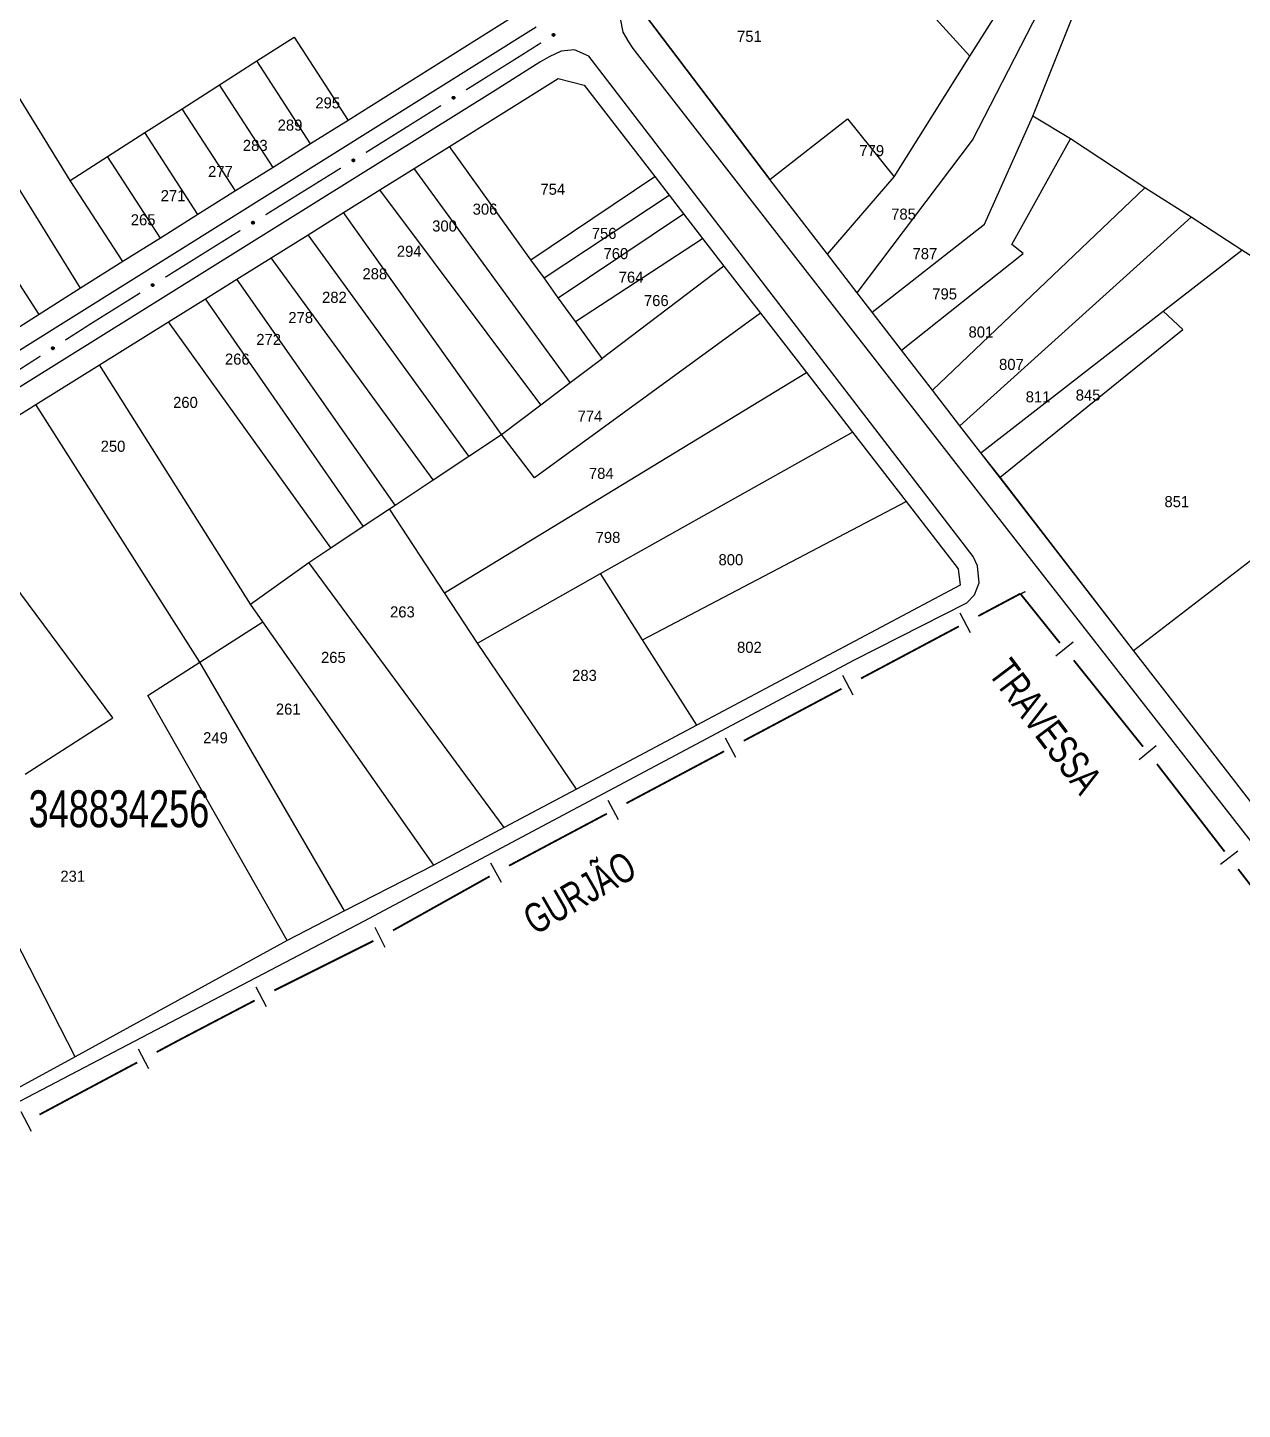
# Model space of a CAD drawing. Extents: x 200123 to 201542, y 4839549 to 4841240.
# Drawn here: x 200903.2 to 201067.7, y 4839606.8 to 4839793.9 of the extents above; entities that cross this region are included whole.
import ezdxf
from ezdxf.enums import TextEntityAlignment as Align

# ---------------------------------------------------------------- set-up
doc = ezdxf.new("R2010")
doc.units = 0
doc.header["$LTSCALE"] = 1.5
doc.header["$MEASUREMENT"] = 0
for name, color, linetype in [('CD_MALHA_LOTES', 7, 'CONTINUOUS'), ('CD_TXT_QUADRA', 2, 'CONTINUOUS'), ('LM-LIM-SETORES-BAIRROS', 250, 'CONTINUOUS'), ('RU-QUADRA', 210, 'CONTINUOUS'), ('SV-EIXO-RUA-PAV', 20, 'CONTINUOUS'), ('SV-RUA-PAVIM', 7, 'CONTINUOUS'), ('SV-TXT-RUA-PAV', 7, 'CONTINUOUS'), ('Th_NmrPort', 1, 'CONTINUOUS')]:
    doc.layers.add(name, color=color, linetype=linetype)
doc.styles.add('ARIAL', font='ARIAL.SHX')

msp = doc.modelspace()

# ---------------------------------------------------------------- linework, layer by layer
at = {"layer": 'CD_MALHA_LOTES', "linetype": 'Continuous', "flags": 128}
for points in [[(201010.26, 4839812.65), (200987.15, 4839795.17), (201003.69, 4839773.34)], [(201030.82, 4839790.01), (201010.26, 4839812.65)], [(201015.55, 4839757.96), (201031.16, 4839778.64), (201042.56, 4839800.93)], [(201039.33, 4839781.89), (201045.94, 4839798.41)], [(201030.82, 4839790.01), (201034.87, 4839796.44)], [(200970.31, 4839796.22), (200946.59, 4839781.34)], [(200908.94, 4839773.2), (200896.7, 4839793.02)], [(200934.21, 4839789.38), (200939.26, 4839792.62)], [(200939.26, 4839792.62), (200946.59, 4839781.34)], [(200910.35, 4839758.61), (200891.31, 4839789.29)], [(200929.15, 4839786.15), (200934.21, 4839789.38)], [(200941.5, 4839778.15), (200934.21, 4839789.38)], [(201020.55, 4839773.71), (201030.82, 4839790.01)], [(200924.1, 4839782.91), (200929.15, 4839786.15)], [(200936.42, 4839774.97), (200929.15, 4839786.15)], [(200960.3, 4839777.79), (200975.05, 4839787), (200978.55, 4839786.09), (200988.13, 4839773.72)], [(200904.74, 4839755.06), (200885.31, 4839785.12)], [(200919.05, 4839779.68), (200924.1, 4839782.91)], [(200931.34, 4839771.78), (200924.1, 4839782.91)], [(201003.69, 4839773.34), (201014.21, 4839781.53), (201020.55, 4839773.71)], [(201017.55, 4839755.37), (201032.77, 4839767.3), (201039.33, 4839781.89)], [(201044.44, 4839778.83), (201039.33, 4839781.89)], [(200914, 4839776.44), (200919.05, 4839779.68)], [(200926.25, 4839768.59), (200919.05, 4839779.68)], [(200946.59, 4839781.34), (200941.5, 4839778.15)], [(200941.5, 4839778.15), (200936.42, 4839774.97)], [(200955.54, 4839774.82), (200960.3, 4839777.79)], [(200971.35, 4839762.47), (200960.3, 4839777.79)], [(201021.53, 4839750.22), (201038.02, 4839763.29), (201036.47, 4839764.53), (201044.44, 4839778.83)], [(201054.52, 4839772.22), (201044.44, 4839778.83)], [(200908.94, 4839773.2), (200914, 4839776.44)], [(200921.17, 4839765.4), (200914, 4839776.44)], [(200936.42, 4839774.97), (200931.34, 4839771.78)], [(200950.87, 4839771.91), (200955.54, 4839774.82)], [(200976.66, 4839745.82), (200955.54, 4839774.82)], [(200916.09, 4839762.21), (200908.94, 4839773.2)], [(200971.35, 4839762.47), (200988.13, 4839773.72)], [(200988.13, 4839773.72), (200990.08, 4839771.2)], [(201011.5, 4839763.21), (201003.69, 4839773.34)], [(201011.5, 4839763.21), (201020.55, 4839773.71)], [(201025.73, 4839744.79), (201054.52, 4839772.22)], [(201060.78, 4839768.21), (201054.52, 4839772.22)], [(200931.34, 4839771.78), (200926.25, 4839768.59)], [(200945.97, 4839768.85), (200950.87, 4839771.91)], [(200972.67, 4839742.8), (200950.87, 4839771.91)], [(200973.13, 4839759.99), (200990.08, 4839771.2)], [(200990.08, 4839771.2), (200992.03, 4839768.68)], [(200926.25, 4839768.59), (200921.17, 4839765.4)], [(200941.17, 4839765.85), (200945.97, 4839768.85)], [(200967.36, 4839738.78), (200945.97, 4839768.85)], [(200975.06, 4839757.32), (200992.03, 4839768.68)], [(200992.03, 4839768.68), (200994.6, 4839765.35)], [(201029.44, 4839739.99), (201060.78, 4839768.21)], [(201067.66, 4839763.76), (201060.78, 4839768.21)], [(200921.17, 4839765.4), (200916.09, 4839762.21)], [(200936.16, 4839762.72), (200941.17, 4839765.85)], [(200962.92, 4839735.84), (200941.17, 4839765.85)], [(200977.37, 4839754.11), (200994.6, 4839765.35)], [(200994.6, 4839765.35), (200997.5, 4839761.61)], [(200931.5, 4839759.82), (200936.16, 4839762.72)], [(200958.13, 4839732.66), (200936.16, 4839762.72)], [(201015.55, 4839757.96), (201011.5, 4839763.21)], [(201057, 4839755.48), (201067.66, 4839763.76)], [(201069.77, 4839762.39), (201067.66, 4839763.76)], [(200916.09, 4839762.21), (200910.35, 4839758.61)], [(200973.13, 4839759.99), (200971.35, 4839762.47)], [(200997.5, 4839761.61), (200980.98, 4839749.1)], [(200997.5, 4839761.61), (201002.45, 4839755.21)], [(200927.26, 4839757.17), (200931.5, 4839759.82)], [(200952.97, 4839729.24), (200931.5, 4839759.82)], [(200975.06, 4839757.32), (200973.13, 4839759.99)], [(200910.35, 4839758.61), (200904.74, 4839755.06)], [(200922.28, 4839754.06), (200927.26, 4839757.17)], [(200948.64, 4839726.37), (200927.26, 4839757.17)], [(200977.37, 4839754.11), (200975.06, 4839757.32)], [(201017.55, 4839755.37), (201015.55, 4839757.96)], [(201002.45, 4839755.21), (200971.84, 4839732.94)], [(201002.45, 4839755.21), (201008.67, 4839747.17)], [(201021.53, 4839750.22), (201017.55, 4839755.37)], [(201032.3, 4839736.3), (201057, 4839755.48)], [(201059.66, 4839753), (201057, 4839755.48)], [(200904.74, 4839755.06), (200897.48, 4839750.46)], [(200912.91, 4839748.21), (200922.28, 4839754.06)], [(200944.26, 4839723.47), (200922.28, 4839754.06)], [(200980.98, 4839749.1), (200977.37, 4839754.11)], [(201034.92, 4839733.02), (201059.66, 4839753)], [(201025.73, 4839744.79), (201021.53, 4839750.22)], [(200904.31, 4839742.84), (200912.91, 4839748.21)], [(200933.35, 4839715.83), (200912.91, 4839748.21)], [(200976.66, 4839745.82), (200980.98, 4839749.1)], [(200959.65, 4839717.37), (201008.67, 4839747.17)], [(201008.67, 4839747.17), (201014.91, 4839739.1)], [(200972.67, 4839742.8), (200976.66, 4839745.82)], [(201029.44, 4839739.99), (201025.73, 4839744.79)], [(200889.87, 4839733.83), (200904.31, 4839742.84)], [(200926.5, 4839707.97), (200904.31, 4839742.84)], [(200967.36, 4839738.78), (200972.67, 4839742.8)], [(200962.92, 4839735.84), (200967.36, 4839738.78)], [(200971.84, 4839732.94), (200967.36, 4839738.78)], [(200980.75, 4839719.99), (201014.91, 4839739.1)], [(201014.91, 4839739.1), (201022.16, 4839729.72)], [(201032.3, 4839736.3), (201029.44, 4839739.99)], [(200958.13, 4839732.66), (200962.92, 4839735.84)], [(201034.92, 4839733.02), (201032.3, 4839736.3)], [(200902.86, 4839692.8), (200914.74, 4839700.42), (200889.87, 4839733.83)], [(201052.98, 4839709.56), (201034.92, 4839733.02)], [(201052.98, 4839709.56), (201084.64, 4839733.93)], [(200952.97, 4839729.24), (200958.13, 4839732.66)], [(200952.2, 4839728.73), (200952.97, 4839729.24)], [(200986.46, 4839711.01), (201022.16, 4839729.72)], [(201022.16, 4839729.72), (201029.2, 4839720.62), (201029.48, 4839718.4), (200993.83, 4839699.44)], [(200948.64, 4839726.37), (200952.2, 4839728.73)], [(200959.65, 4839717.37), (200952.2, 4839728.73)], [(200944.26, 4839723.47), (200948.64, 4839726.37)], [(200941.26, 4839721.48), (200944.26, 4839723.47)], [(200933.35, 4839715.83), (200941.26, 4839721.48)], [(200967.74, 4839685.56), (200941.26, 4839721.48)], [(200964.12, 4839710.55), (200980.75, 4839719.99)], [(200986.46, 4839711.01), (200980.75, 4839719.99)], [(200964.12, 4839710.55), (200959.65, 4839717.37)], [(200935.03, 4839713.44), (200933.35, 4839715.83)], [(200926.5, 4839707.97), (200935.03, 4839713.44)], [(200958.22, 4839680.49), (200935.03, 4839713.44)], [(200977.54, 4839690.77), (200964.12, 4839710.55)], [(200993.83, 4839699.44), (200986.46, 4839711.01)], [(201057.22, 4839704.08), (201052.98, 4839709.56)], [(200938.33, 4839670.29), (200919.44, 4839703.44), (200926.5, 4839707.97)], [(200946.09, 4839674.27), (200926.5, 4839707.97)], [(201073.33, 4839683.26), (201057.22, 4839704.08)], [(200993.83, 4839699.44), (200977.54, 4839690.77)], [(200977.54, 4839690.77), (200967.74, 4839685.56)], [(200909.6, 4839654.53), (200893.18, 4839686.59)], [(200967.74, 4839685.56), (200958.22, 4839680.49)], [(200958.22, 4839680.49), (200946.09, 4839674.27)], [(200946.09, 4839674.27), (200938.33, 4839670.29)], [(200938.33, 4839670.29), (200909.6, 4839654.53)], [(200909.6, 4839654.53), (200900.75, 4839649.68)]]:
    msp.add_lwpolyline(points, dxfattribs=at)
at = {"layer": 'LM-LIM-SETORES-BAIRROS', "const_width": 0.25}
for points in [[(201031.956054, 4839714.216608), (201037.253282, 4839717.034298)], [(201037.253282, 4839717.034298), (201037.64, 4839717.24)], [(201037.64, 4839717.24), (201042.996339, 4839710.560398)], [(201016.064371, 4839705.763537), (201029.307441, 4839712.807763)], [(201044.873127, 4839708.219956), (201054.257068, 4839696.517749)], [(201000.172688, 4839697.310465), (201013.415758, 4839704.354691)], [(200984.281005, 4839688.857394), (200997.524075, 4839695.90162)], [(201056.133856, 4839694.177307), (201056.26, 4839694.02)], [(201056.26, 4839694.02), (201065.310968, 4839682.312246)], [(200968.389322, 4839680.404323), (200981.632392, 4839687.448549)], [(200952.668048, 4839671.638841), (200965.76029, 4839678.95958)], [(201067.145826, 4839679.93879), (201068.980685, 4839677.565334)], [(200936.605946, 4839663.517973), (200950.022354, 4839670.226177)], [(200923.98, 4839656.94), (200933.936253, 4839662.149769)], [(200920.660099, 4839655.168298), (200923.306798, 4839656.580738)], [(200923.306798, 4839656.580738), (200923.98, 4839656.94)], [(200904.779909, 4839646.693656), (200918.013401, 4839653.755858)]]:
    msp.add_lwpolyline(points, dxfattribs=at)
at = {"layer": 'LM-LIM-SETORES-BAIRROS'}
for points in [[(201030.894735, 4839711.953071), (201029.485889, 4839714.601685)], [(201042.451714, 4839708.841857), (201044.792156, 4839710.718645)], [(201015.003052, 4839703.5), (201013.594206, 4839706.148613)], [(200999.111369, 4839695.046928), (200997.702523, 4839697.695542)], [(201053.712443, 4839694.799208), (201056.052885, 4839696.675996)], [(200983.219685, 4839686.593857), (200981.81084, 4839689.242471)], [(201064.735859, 4839680.603665), (201067.109315, 4839682.438524)], [(200967.36518, 4839678.138405), (200965.901032, 4839680.756853)], [(200951.587601, 4839669.33175), (200950.245961, 4839672.015032)], [(200935.517727, 4839661.284354), (200934.126839, 4839663.942443)], [(200919.601854, 4839652.903322), (200918.189414, 4839655.55002)], [(200903.721664, 4839644.42868), (200902.309223, 4839647.075378)]]:
    msp.add_lwpolyline(points, dxfattribs=at)
at = {"layer": 'RU-QUADRA', "linetype": 'Continuous', "flags": 128}
for points in [[(201073.33, 4839683.26), (201057.22, 4839704.08), (201052.98, 4839709.56), (201032.3, 4839736.3), (201029.44, 4839739.99), (201025.73, 4839744.79), (201021.53, 4839750.22), (201017.55, 4839755.37), (201015.55, 4839757.96), (201011.5, 4839763.21), (201003.69, 4839773.34), (200987.15, 4839795.17), (201010.26, 4839812.65), (201016.44, 4839817.32), (201022.71, 4839822.07), (201065.99, 4839854.79), (201073.57, 4839860.83)], [(200970.31, 4839796.22), (200946.59, 4839781.34), (200941.5, 4839778.15), (200936.42, 4839774.97), (200931.34, 4839771.78), (200926.25, 4839768.59), (200921.17, 4839765.4), (200916.09, 4839762.21), (200910.35, 4839758.61), (200904.74, 4839755.06), (200897.48, 4839750.46)], [(200889.87, 4839733.83), (200904.31, 4839742.84), (200912.91, 4839748.21), (200922.28, 4839754.06), (200927.26, 4839757.17), (200931.5, 4839759.82), (200936.16, 4839762.72), (200941.17, 4839765.85), (200945.97, 4839768.85), (200950.87, 4839771.91), (200955.54, 4839774.82), (200960.3, 4839777.79), (200975.05, 4839787), (200978.55, 4839786.09), (200988.13, 4839773.72), (200990.08, 4839771.2), (200992.03, 4839768.68), (200994.6, 4839765.35), (200997.5, 4839761.61), (201002.45, 4839755.21), (201008.67, 4839747.17), (201014.91, 4839739.1), (201022.16, 4839729.72), (201029.2, 4839720.62), (201029.48, 4839718.4), (200993.83, 4839699.44), (200977.54, 4839690.77), (200967.74, 4839685.56), (200958.22, 4839680.49), (200946.09, 4839674.27), (200938.33, 4839670.29), (200909.6, 4839654.53), (200900.75, 4839649.68)]]:
    msp.add_lwpolyline(points, dxfattribs=at)
at = {"layer": 'SV-EIXO-RUA-PAV'}
for points in [[(200974.234396, 4839792.929237), (200974.244408, 4839792.977109), (200974.262802, 4839793.016206), (200974.287529, 4839793.044399), (200974.315876, 4839793.063615), (200974.347091, 4839793.080008), (200974.382207, 4839793.089592), (200974.42354, 4839793.091595), (200974.471633, 4839793.081889), (200974.510445, 4839793.060414), (200974.539383, 4839793.03765), (200974.561122, 4839793.009246), (200974.576538, 4839792.978656), (200974.585287, 4839792.941849), (200974.586909, 4839792.899943), (200974.575978, 4839792.851819), (200974.557682, 4839792.813614), (200974.533049, 4839792.786972), (200974.504354, 4839792.765298), (200974.472286, 4839792.748944), (200974.437761, 4839792.739735), (200974.395565, 4839792.738179), (200974.34821, 4839792.749596), (200974.309896, 4839792.767409), (200974.282915, 4839792.791662), (200974.262213, 4839792.820392), (200974.245391, 4839792.8515), (200974.234287, 4839792.886399), (200974.234396, 4839792.929237)], [(200960.685364, 4839784.420419), (200960.695671, 4839784.468229), (200960.714306, 4839784.507211), (200960.739206, 4839784.535252), (200960.767671, 4839784.554293), (200960.798986, 4839784.570493), (200960.834161, 4839784.57986), (200960.875504, 4839784.581609), (200960.923537, 4839784.571606), (200960.962217, 4839784.549892), (200960.991013, 4839784.526951), (200961.012577, 4839784.498413), (200961.027804, 4839784.467728), (200961.036326, 4839784.430868), (200961.03769, 4839784.388953), (200961.026463, 4839784.340898), (200961.007932, 4839784.302806), (200960.983135, 4839784.276316), (200960.954307, 4839784.254819), (200960.922139, 4839784.238664), (200960.887557, 4839784.229667), (200960.845353, 4839784.228371), (200960.798069, 4839784.24008), (200960.759866, 4839784.258129), (200960.733035, 4839784.282547), (200960.71251, 4839784.311405), (200960.69588, 4839784.342616), (200960.684991, 4839784.377583), (200960.685364, 4839784.420419)], [(200947.115342, 4839775.944463), (200947.125814, 4839775.992237), (200947.144584, 4839776.031155), (200947.169582, 4839776.059109), (200947.198113, 4839776.078051), (200947.229484, 4839776.094142), (200947.264691, 4839776.103387), (200947.306041, 4839776.104992), (200947.354038, 4839776.094823), (200947.392642, 4839776.072974), (200947.421359, 4839776.049933), (200947.442823, 4839776.02132), (200947.457944, 4839775.990583), (200947.466338, 4839775.953694), (200947.467555, 4839775.911774), (200947.456162, 4839775.863758), (200947.437499, 4839775.825731), (200947.41261, 4839775.799328), (200947.383708, 4839775.777931), (200947.351484, 4839775.761887), (200947.316871, 4839775.753011), (200947.274662, 4839775.751861), (200947.227419, 4839775.763735), (200947.189279, 4839775.781916), (200947.162533, 4839775.806428), (200947.142108, 4839775.835356), (200947.125587, 4839775.866625), (200947.11482, 4839775.901629), (200947.115342, 4839775.944463)], [(200933.520547, 4839767.507547), (200933.53102, 4839767.555321), (200933.54979, 4839767.594239), (200933.574787, 4839767.622192), (200933.603318, 4839767.641134), (200933.634689, 4839767.657225), (200933.669897, 4839767.66647), (200933.711246, 4839767.668075), (200933.759244, 4839767.657906), (200933.797848, 4839767.636058), (200933.826564, 4839767.613017), (200933.848029, 4839767.584404), (200933.86315, 4839767.553667), (200933.871543, 4839767.516777), (200933.872761, 4839767.474858), (200933.861367, 4839767.426842), (200933.842704, 4839767.388814), (200933.817815, 4839767.362411), (200933.788913, 4839767.341014), (200933.756689, 4839767.32497), (200933.722076, 4839767.316094), (200933.679868, 4839767.314945), (200933.632625, 4839767.326818), (200933.594484, 4839767.344999), (200933.567739, 4839767.369511), (200933.547314, 4839767.398439), (200933.530792, 4839767.429708), (200933.520025, 4839767.464713), (200933.520547, 4839767.507547)], [(200919.941428, 4839759.04493), (200919.951784, 4839759.092729), (200919.970459, 4839759.131693), (200919.995388, 4839759.159708), (200920.023872, 4839759.178719), (200920.055203, 4839759.194887), (200920.090388, 4839759.204218), (200920.131734, 4839759.205925), (200920.179756, 4839759.195873), (200920.218413, 4839759.17412), (200920.247186, 4839759.151149), (200920.268721, 4839759.122588), (200920.283917, 4839759.091888), (200920.292401, 4839759.05502), (200920.293721, 4839759.013103), (200920.282445, 4839758.96506), (200920.263875, 4839758.926986), (200920.239051, 4839758.900522), (200920.210201, 4839758.879055), (200920.178017, 4839758.862932), (200920.143426, 4839758.853972), (200920.10122, 4839758.852718), (200920.053948, 4839758.864476), (200920.015763, 4839758.882564), (200919.988958, 4839758.90701), (200919.968462, 4839758.935889), (200919.951864, 4839758.967116), (200919.941011, 4839759.002095), (200919.941428, 4839759.04493)], [(200906.409221, 4839750.505934), (200906.418963, 4839750.553862), (200906.437137, 4839750.593061), (200906.461705, 4839750.621393), (200906.489943, 4839750.640768), (200906.521065, 4839750.657336), (200906.556128, 4839750.667117), (200906.597448, 4839750.669353), (200906.645595, 4839750.659918), (200906.684528, 4839750.638661), (200906.713593, 4839750.616061), (200906.735491, 4839750.587779), (200906.751079, 4839750.557276), (200906.760035, 4839750.520519), (200906.761892, 4839750.478623), (200906.751233, 4839750.430438), (200906.733152, 4839750.39213), (200906.708669, 4839750.36535), (200906.680096, 4839750.343515), (200906.648121, 4839750.326982), (200906.613648, 4839750.317579), (200906.571461, 4839750.315785), (200906.524043, 4839750.326936), (200906.485629, 4839750.344533), (200906.458513, 4839750.368634), (200906.437649, 4839750.397247), (200906.420652, 4839750.42826), (200906.409353, 4839750.463096), (200906.409221, 4839750.505934)]]:
    msp.add_lwpolyline(points, close=True, dxfattribs=at)
for points in [[(200974.234287, 4839792.886399), (200974.471633, 4839793.081889)], [(200974.234396, 4839792.929237), (200974.42354, 4839793.091595)], [(200974.236015, 4839792.906749), (200974.445617, 4839793.083266)], [(200974.240909, 4839792.955092), (200974.396853, 4839793.086278)], [(200974.243909, 4839792.871363), (200974.486932, 4839793.069069)], [(200974.244408, 4839792.977109), (200974.382207, 4839793.089592)], [(200974.245391, 4839792.8515), (200974.510445, 4839793.060414)], [(200974.254797, 4839792.999442), (200974.357701, 4839793.079226)], [(200974.256414, 4839792.8389), (200974.519758, 4839793.047874)], [(200974.262213, 4839792.820392), (200974.539383, 4839793.03765)], [(200974.262802, 4839793.016206), (200974.347091, 4839793.080008)], [(200974.274989, 4839792.807054), (200974.550166, 4839793.0203)], [(200974.282915, 4839792.791662), (200974.561122, 4839793.009246)], [(200974.299749, 4839792.780744), (200974.56655, 4839792.991911)], [(200974.309896, 4839792.767409), (200974.576538, 4839792.978656)], [(200974.331422, 4839792.758819), (200974.57748, 4839792.956834)], [(200974.34821, 4839792.749596), (200974.585287, 4839792.941849)], [(200974.374311, 4839792.747235), (200974.583801, 4839792.918834)], [(200974.395565, 4839792.738179), (200974.586909, 4839792.899943)], [(200974.42004, 4839792.743915), (200974.57514, 4839792.871335)], [(200974.437761, 4839792.739735), (200974.575978, 4839792.851819)], [(200974.458349, 4839792.7472), (200974.561674, 4839792.828868)], [(200974.472286, 4839792.748944), (200974.557682, 4839792.813614)], [(200960.684991, 4839784.377583), (200960.923537, 4839784.571606)], [(200960.685364, 4839784.420419), (200960.875504, 4839784.581609)], [(200960.686844, 4839784.397922), (200960.89753, 4839784.573144)], [(200960.692037, 4839784.446233), (200960.848786, 4839784.576456)], [(200960.694521, 4839784.362488), (200960.938757, 4839784.558692)], [(200960.695671, 4839784.468229), (200960.834161, 4839784.57986)], [(200960.69588, 4839784.342616), (200960.962217, 4839784.549892)], [(200960.706198, 4839784.490497), (200960.809591, 4839784.569646)], [(200960.706825, 4839784.329948), (200960.971452, 4839784.537296)], [(200960.71251, 4839784.311405), (200960.991013, 4839784.526951)], [(200960.714306, 4839784.507211), (200960.798986, 4839784.570493)], [(200960.725204, 4839784.297988), (200961.00169, 4839784.509534)], [(200960.733035, 4839784.282547), (200961.012577, 4839784.498413)], [(200960.7498, 4839784.271526), (200961.017898, 4839784.481045)], [(200960.759866, 4839784.258129), (200961.027804, 4839784.467728)], [(200960.781338, 4839784.249406), (200961.028612, 4839784.445901)], [(200960.798069, 4839784.24008), (200961.036326, 4839784.430868)], [(200960.824155, 4839784.237559), (200961.034698, 4839784.407863)], [(200960.845353, 4839784.228371), (200961.03769, 4839784.388953)], [(200960.869862, 4839784.233957), (200961.025745, 4839784.360418)], [(200960.887557, 4839784.229667), (200961.026463, 4839784.340898)], [(200960.908191, 4839784.237006), (200961.012017, 4839784.318035)], [(200960.922139, 4839784.238664), (200961.007932, 4839784.302806)], [(200947.11482, 4839775.901629), (200947.354038, 4839776.094823)], [(200947.115342, 4839775.944463), (200947.306041, 4839776.104992)], [(200947.116743, 4839775.921962), (200947.328037, 4839776.096451)], [(200947.122104, 4839775.970254), (200947.279304, 4839776.099932)], [(200947.124297, 4839775.886501), (200947.369213, 4839776.081856)], [(200947.125587, 4839775.866625), (200947.392642, 4839776.072974)], [(200947.125814, 4839775.992237), (200947.264691, 4839776.103387)], [(200947.136418, 4839776.014469), (200947.240086, 4839776.093258)], [(200947.136488, 4839775.853918), (200947.401833, 4839776.060346)], [(200947.142108, 4839775.835356), (200947.421359, 4839776.049933)], [(200947.144584, 4839776.031155), (200947.229484, 4839776.094142)], [(200947.154756, 4839775.821895), (200947.431975, 4839776.032479)], [(200947.162533, 4839775.806428), (200947.442823, 4839776.02132)], [(200947.17926, 4839775.795348), (200947.448084, 4839776.003934)], [(200947.189279, 4839775.781916), (200947.457944, 4839775.990583)], [(200947.210721, 4839775.773119), (200947.458676, 4839775.968753)], [(200947.227419, 4839775.763735), (200947.466338, 4839775.953694)], [(200947.253497, 4839775.761123), (200947.46463, 4839775.930694)], [(200947.274662, 4839775.751861), (200947.467555, 4839775.911774)], [(200947.299191, 4839775.757362), (200947.455512, 4839775.883281)], [(200947.316871, 4839775.753011), (200947.456162, 4839775.863758)], [(200947.33753, 4839775.760278), (200947.441637, 4839775.840946)], [(200947.351484, 4839775.761887), (200947.437499, 4839775.825731)], [(200933.520025, 4839767.464713), (200933.759244, 4839767.657906)], [(200933.520547, 4839767.507547), (200933.711246, 4839767.668075)], [(200933.521949, 4839767.485045), (200933.733242, 4839767.659534)], [(200933.527309, 4839767.533338), (200933.68451, 4839767.663015)], [(200933.529502, 4839767.449584), (200933.774418, 4839767.644939)], [(200933.530792, 4839767.429708), (200933.797848, 4839767.636058)], [(200933.53102, 4839767.555321), (200933.669897, 4839767.66647)], [(200933.541624, 4839767.577552), (200933.645291, 4839767.656341)], [(200933.541693, 4839767.417002), (200933.807039, 4839767.623429)], [(200933.547314, 4839767.398439), (200933.826564, 4839767.613017)], [(200933.54979, 4839767.594239), (200933.634689, 4839767.657225)], [(200933.559961, 4839767.384978), (200933.83718, 4839767.595563)], [(200933.567739, 4839767.369511), (200933.848029, 4839767.584404)], [(200933.584466, 4839767.358432), (200933.853289, 4839767.567018)], [(200933.594484, 4839767.344999), (200933.86315, 4839767.553667)], [(200933.615927, 4839767.336202), (200933.863881, 4839767.531837)], [(200933.632625, 4839767.326818), (200933.871543, 4839767.516777)], [(200933.658702, 4839767.324206), (200933.869835, 4839767.493777)], [(200933.679868, 4839767.314945), (200933.872761, 4839767.474858)], [(200933.704396, 4839767.320445), (200933.860717, 4839767.446364)], [(200933.722076, 4839767.316094), (200933.861367, 4839767.426842)], [(200933.742735, 4839767.323361), (200933.846842, 4839767.404029)], [(200933.756689, 4839767.32497), (200933.842704, 4839767.388814)], [(200919.941011, 4839759.002095), (200920.179756, 4839759.195873)], [(200919.941428, 4839759.04493), (200920.131734, 4839759.205925)], [(200919.942885, 4839759.022432), (200920.153751, 4839759.197437)], [(200919.948127, 4839759.070737), (200920.10501, 4839759.200799)], [(200919.950525, 4839758.98699), (200920.194962, 4839759.182944)], [(200919.951784, 4839759.092729), (200920.090388, 4839759.204218)], [(200919.951864, 4839758.967116), (200920.218413, 4839759.17412)], [(200919.962334, 4839759.114987), (200920.065808, 4839759.19403)], [(200919.962796, 4839758.954437), (200920.227635, 4839759.161513)], [(200919.968462, 4839758.935889), (200920.247186, 4839759.151149)], [(200919.970459, 4839759.131693), (200920.055203, 4839759.194887)], [(200919.981142, 4839758.922458), (200920.257845, 4839759.133721)], [(200919.988958, 4839758.90701), (200920.268721, 4839759.122588)], [(200920.005712, 4839758.895972), (200920.274024, 4839759.105215)], [(200920.015763, 4839758.882564), (200920.283917, 4839759.091888)], [(200920.037227, 4839758.873819), (200920.284702, 4839759.07006)], [(200920.053948, 4839758.864476), (200920.292401, 4839759.05502)], [(200920.080032, 4839758.861928), (200920.290749, 4839759.032016)], [(200920.10122, 4839758.852718), (200920.293721, 4839759.013103)], [(200920.125735, 4839758.858279), (200920.281747, 4839758.984581)], [(200920.143426, 4839758.853972), (200920.282445, 4839758.96506)], [(200920.164067, 4839758.861289), (200920.267976, 4839758.942211)], [(200920.178017, 4839758.862932), (200920.263875, 4839758.926986)], [(200906.409221, 4839750.505934), (200906.597448, 4839750.669353)], [(200906.409353, 4839750.463096), (200906.645595, 4839750.659918)], [(200906.410965, 4839750.483456), (200906.619572, 4839750.661148)], [(200906.415588, 4839750.531825), (200906.570792, 4839750.663886)], [(200906.418963, 4839750.553862), (200906.556128, 4839750.667117)], [(200906.419059, 4839750.448114), (200906.660966, 4839750.647184)], [(200906.420652, 4839750.42826), (200906.684528, 4839750.638661)], [(200906.429227, 4839750.576252), (200906.53168, 4839750.656614)], [(200906.431746, 4839750.415722), (200906.693911, 4839750.626174)], [(200906.437137, 4839750.593061), (200906.521065, 4839750.657336)], [(200906.437649, 4839750.397247), (200906.713593, 4839750.616061)], [(200906.4505, 4839750.383981), (200906.724474, 4839750.598771)], [(200906.458513, 4839750.368634), (200906.735491, 4839750.587779)], [(200906.475407, 4839750.357811), (200906.741017, 4839750.570475)], [(200906.485629, 4839750.344533), (200906.751079, 4839750.557276)], [(200906.507204, 4839750.336064), (200906.752144, 4839750.535459)], [(200906.524043, 4839750.326936), (200906.760035, 4839750.520519)], [(200906.550157, 4839750.324722), (200906.758678, 4839750.497496)], [(200906.571461, 4839750.315785), (200906.761892, 4839750.478623)], [(200906.595903, 4839750.321659), (200906.750285, 4839750.449949)], [(200906.613648, 4839750.317579), (200906.751233, 4839750.430438)], [(200906.634193, 4839750.325159), (200906.737057, 4839750.407407)], [(200906.648121, 4839750.326982), (200906.733152, 4839750.39213)]]:
    msp.add_lwpolyline(points, dxfattribs=at)
at = {"layer": 'SV-EIXO-RUA-PAV', "const_width": 0.18}
for points in [[(200970.23, 4839790.26), (200972.725579, 4839791.842264)], [(200962.561228, 4839785.463787), (200970.191768, 4839790.236089)], [(200970.191768, 4839790.236089), (200970.23, 4839790.26)], [(200949.46, 4839777.27), (200959.169877, 4839783.342764)], [(200948.994819, 4839776.981309), (200949.46, 4839777.27)], [(200935.400024, 4839768.544392), (200945.59612, 4839774.87208)], [(200930.43, 4839765.46), (200932.001326, 4839766.435163)], [(200921.818361, 4839760.086374), (200930.302171, 4839765.380236)], [(200930.302171, 4839765.380236), (200930.43, 4839765.46)], [(200911.76, 4839753.81), (200918.424837, 4839757.96883)], [(200908.272658, 4839751.571337), (200911.638776, 4839753.732182)], [(200911.638776, 4839753.732182), (200911.76, 4839753.81)], [(200894.808185, 4839742.92796), (200904.90654, 4839749.410493)], [(201037.677326, 4839717.193453), (201038.33, 4839717.54)]]:
    msp.add_lwpolyline(points, dxfattribs=at)
at = {"layer": 'SV-RUA-PAVIM', "linetype": 'Continuous'}
for points in [[(201054.27, 4839850.16, 5.43), (200987.81, 4839800.12, 4.12), (200984.95, 4839798.06, 3.96), (200983.43, 4839795.15, 3.69), (200983.78, 4839793.27, 3.69), (200984.58, 4839791.96, 3.69), (200985.15, 4839791.08, 3.69), (201032.87, 4839729.75, 5.56), (201081.77, 4839667.15, 7.22), (201114.29, 4839625.42, 9.06), (201129.09, 4839606.78, 10.74), (201131.64, 4839607.3, 10.74), (201158.01, 4839633.24, 11.83), (201159.21, 4839634.34, 11.83)], [(200868.74, 4839822.52, 3.37), (200829.3, 4839793.18, 3.54), (200783.26, 4839759.37, 4.1), (200748.27, 4839733.69, 4.14), (200747.1, 4839732.2, 4.14), (200746.95, 4839730.72, 4.12), (200747.25, 4839728.98, 4.12), (200748.1, 4839726.66, 4.12), (200769.69, 4839674.74, 4.15), (200770.47, 4839673.93, 4.15), (200772.41, 4839673.48, 4.15), (200772.41, 4839673.47, 4.15), (200775.01, 4839673.39, 4.15), (200775, 4839673.39, 4.15), (200775.01, 4839673.39, 4.15), (200780.94, 4839674.81, 4.15), (200780.95, 4839674.84, 4.15), (200780.96, 4839674.84, 4.15), (200784.42, 4839676.07, 4.15), (200787.37, 4839678.15, 4.15), (200860.41, 4839724.18, 3.48), (200972.08, 4839793.98, 3.76)], [(200894.4, 4839644.48, 3.71), (200948.72, 4839672.89, 4.53), (201015.16, 4839708.28, 5.13), (201030.4, 4839716.01, 5.19), (201031.45, 4839717.09, 5.48), (201032.07, 4839718.73, 5.48), (201031.84, 4839721.02, 5.48), (201031.25, 4839722.27, 5.48), (201031.26, 4839722.28, 5.48), (200979.17, 4839790.02, 3.98), (200977.24, 4839790.89, 4.08), (200975.46, 4839790.72, 4.17), (200973.83, 4839789.93, 4.18), (200972.54, 4839789.21, 4.18), (200966.51, 4839785.4, 4.18), (200873.69, 4839727.49, 3.75)]]:
    msp.add_polyline3d(points, dxfattribs=at)

# ---------------------------------------------------------------- texts
at = {"layer": 'CD_TXT_QUADRA', "style": 'ARIAL', "width": 0.7}
msp.add_text('348834256', height=5, dxfattribs=at).set_placement((200903.31, 4839685.61))
at = {"layer": 'SV-TXT-RUA-PAV', "style": 'ARIAL', "width": 0.7}
for s, rotation, p in [('TRAVESSA', 307, (201033.1921, 4839706.41715)), ('GURJÃO', 30, (200971.888304, 4839670.939208))]:
    msp.add_text(s, height=4, rotation=rotation, dxfattribs=at).set_placement(p)
at = {"layer": 'Th_NmrPort', "color": 1}
for s, p in [('751', (200999.267826, 4839792.716098)), ('295', (200942.149089, 4839783.707162)), ('289', (200937.044263, 4839780.696623)), ('283', (200932.332116, 4839777.947871)), ('779', (201015.840574, 4839777.239912)), ('277', (200927.619968, 4839774.413761)), ('754', (200972.634391, 4839772.008298)), ('271', (200921.206213, 4839771.141436)), ('265', (200917.14853, 4839767.869112)), ('306', (200963.45676, 4839769.313103)), ('785', (201020.142615, 4839768.636106)), ('300', (200957.97676, 4839767.033103)), ('756', (200979.589632, 4839766.031064)), ('294', (200953.18676, 4839763.613103)), ('760', (200981.179632, 4839763.291064)), ('787', (201023.039906, 4839763.285842)), ('288', (200948.529553, 4839760.563983)), ('764', (200983.239632, 4839760.101064)), ('282', (200943.059553, 4839757.373983)), ('766', (200986.656897, 4839756.93676)), ('795', (201025.71415, 4839757.836965)), ('278', (200938.489553, 4839754.633983)), ('801', (201030.62415, 4839752.676965)), ('272', (200934.149553, 4839751.663983)), ('266', (200929.90676, 4839749.003103)), ('807', (201034.75415, 4839748.286965)), ('811', (201038.36415, 4839743.896965)), ('845', (201045.14415, 4839744.136965)), ('260', (200922.880979, 4839743.146396)), ('774', (200977.676266, 4839741.282573)), ('250', (200913.070979, 4839737.206396)), ('784', (200979.20408, 4839733.529836)), ('851', (201057.162471, 4839729.705113)), ('798', (200980.11408, 4839724.859836)), ('800', (200996.757715, 4839721.838552)), ('263', (200952.26676, 4839714.773103)), ('802', (200999.267715, 4839709.978552)), ('265', (200942.91676, 4839708.613103)), ('283', (200976.927322, 4839706.173075)), ('261', (200936.800979, 4839701.606396)), ('249', (200926.947322, 4839697.733075)), ('231', (200907.610366, 4839678.979086))]:
    msp.add_text(s, height=1.5, dxfattribs=at).set_placement(p, align=Align.MIDDLE_LEFT)

doc.saveas('drawing.dxf')
